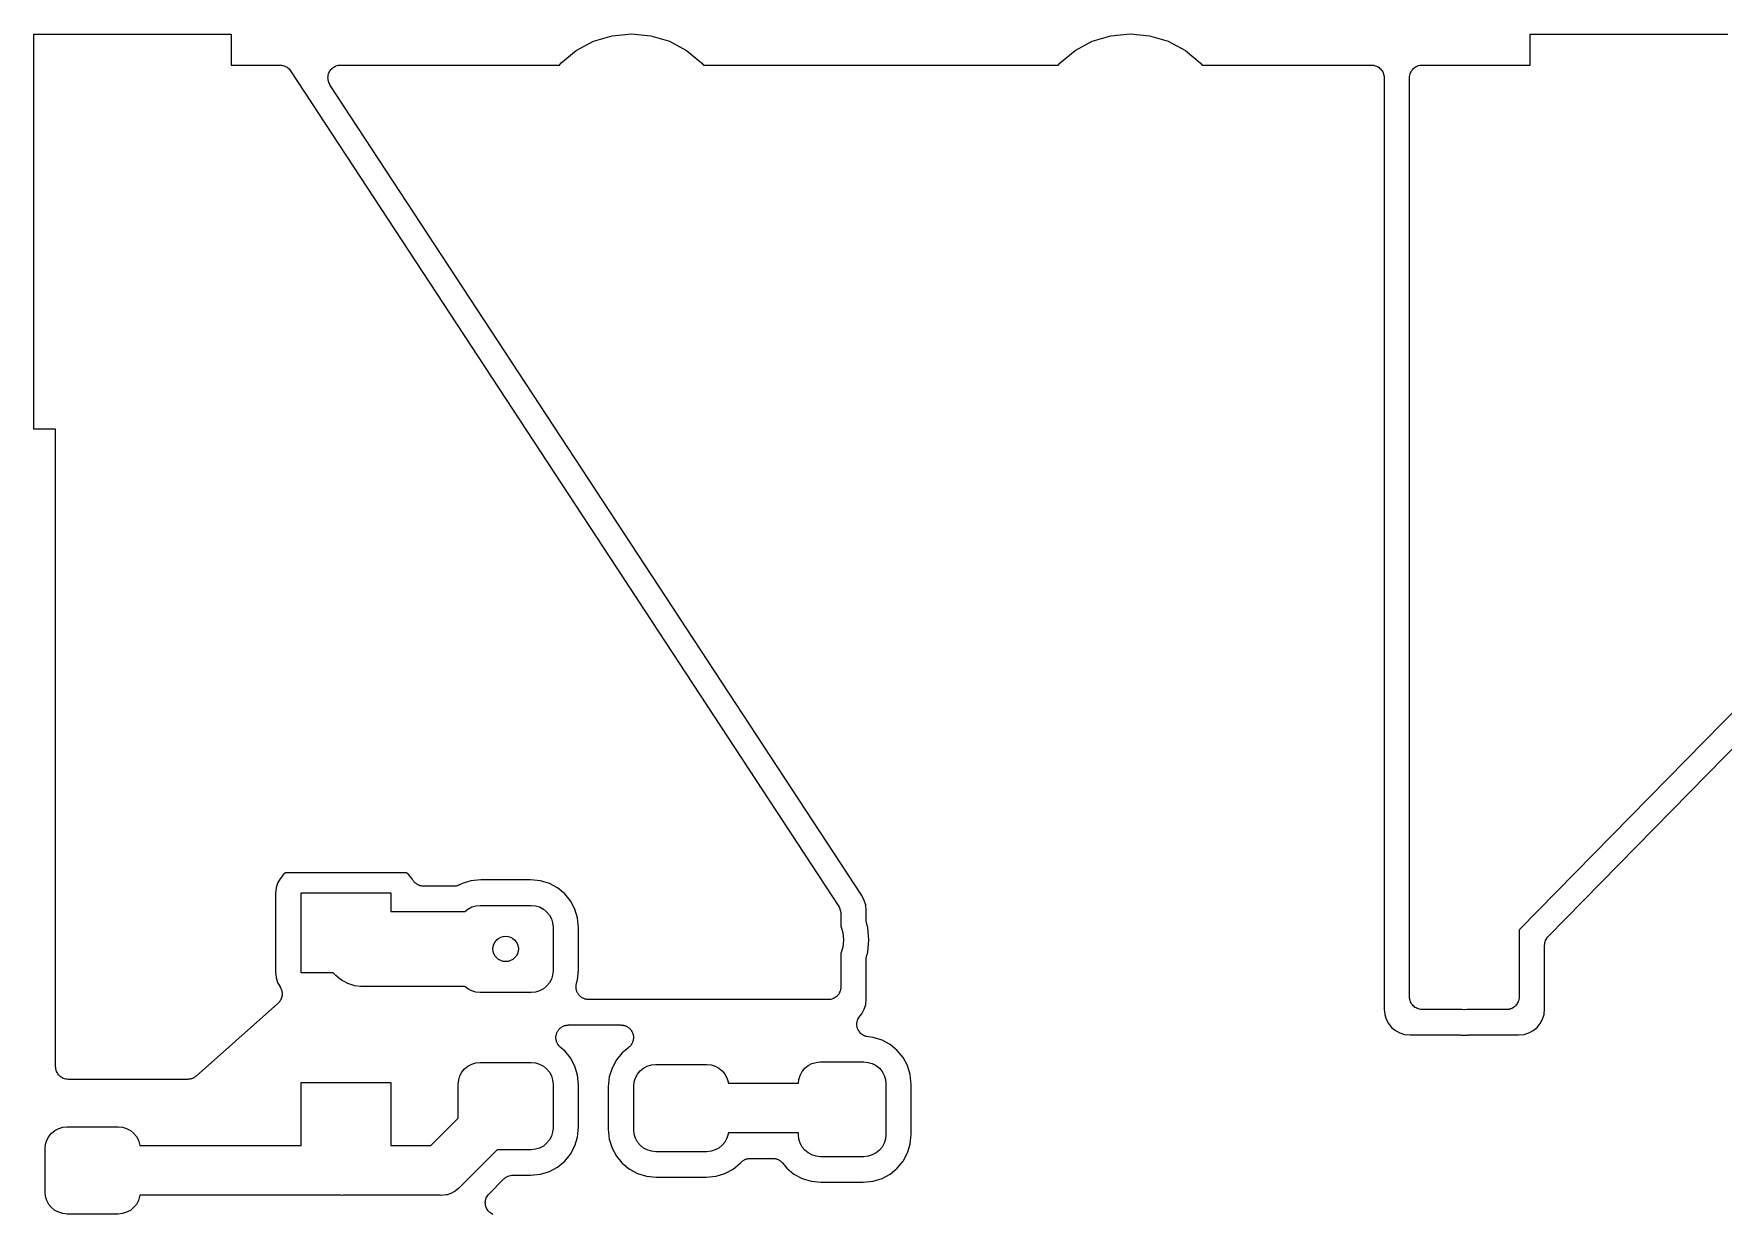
# Model space of a CAD drawing. Extents: x 150.4 to 195, y -135.4 to -96.2.
# Drawn here: x 150.41 to 167.34, y -108.05 to -96.22 of the extents above; entities that cross this region are included whole.
import ezdxf

# ---------------------------------------------------------------- set-up
doc = ezdxf.new("R2010")
doc.units = 0
doc.header["$MEASUREMENT"] = 0
doc.layers.add('BLACK', color=7, linetype='CONTINUOUS')

msp = doc.modelspace()

# ---------------------------------------------------------------- linework, layer by layer
at = {"layer": 'BLACK', "linetype": 'CONTINUOUS'}
for p, q in [((150.41, -100.18), (150.41, -96.22)), ((150.41, -96.22), (152.39, -96.22)), ((152.39, -96.22), (152.39, -96.529)), ((155.847, -96.3829), (156.019, -96.2909)), ((156.019, -96.2909), (156.206, -96.2343)), ((156.206, -96.2343), (156.4, -96.2152)), ((156.4, -96.2152), (156.594, -96.2343)), ((156.594, -96.2343), (156.781, -96.2909)), ((156.781, -96.2909), (156.953, -96.3829)), ((160.847, -96.3829), (161.019, -96.2909)), ((161.019, -96.2909), (161.206, -96.2343)), ((161.206, -96.2343), (161.4, -96.2152)), ((161.4, -96.2152), (161.594, -96.2343)), ((161.594, -96.2343), (161.781, -96.2909)), ((161.781, -96.2909), (161.953, -96.3829)), ((165.41, -96.529), (165.41, -96.22)), ((165.41, -96.22), (167.39, -96.22)), ((155.678, -96.529), (155.697, -96.5066)), ((155.697, -96.5066), (155.847, -96.3829)), ((156.953, -96.3829), (157.103, -96.5066)), ((157.103, -96.5066), (157.122, -96.529)), ((160.678, -96.529), (160.697, -96.5066)), ((160.697, -96.5066), (160.847, -96.3829)), ((161.953, -96.3829), (162.103, -96.5066)), ((162.103, -96.5066), (162.122, -96.529)), ((152.39, -96.529), (152.878, -96.529)), ((152.878, -96.529), (152.88, -96.529)), ((152.88, -96.529), (152.892, -96.5304)), ((152.88, -96.529), (152.88, -96.529)), ((152.88, -96.529), (152.88, -96.529)), ((152.892, -96.5304), (152.904, -96.5318)), ((152.904, -96.5318), (152.905, -96.5318)), ((152.905, -96.5318), (152.905, -96.5318)), ((152.905, -96.5318), (152.916, -96.5355)), ((152.916, -96.5355), (152.928, -96.5392)), ((152.928, -96.5392), (152.928, -96.5393)), ((152.928, -96.5393), (152.928, -96.5393)), ((152.928, -96.5393), (152.939, -96.5453)), ((152.939, -96.5453), (152.95, -96.5512)), ((152.95, -96.5512), (152.95, -96.5512)), ((152.95, -96.5512), (152.95, -96.5512)), ((152.95, -96.5512), (152.959, -96.5592)), ((152.959, -96.5592), (152.969, -96.5671)), ((152.969, -96.5671), (152.969, -96.5671)), ((152.969, -96.5671), (152.969, -96.5671)), ((152.969, -96.5671), (152.977, -96.5766)), ((152.977, -96.5766), (152.984, -96.5864)), ((152.984, -96.5864), (158.479, -104.968)), ((153.359, -96.6534), (153.36, -96.642)), ((153.359, -96.6543), (153.359, -96.6534)), ((153.359, -96.6551), (153.359, -96.6543)), ((153.36, -96.6666), (153.359, -96.6551)), ((153.36, -96.642), (153.361, -96.6305)), ((153.361, -96.6782), (153.36, -96.6666)), ((153.361, -96.6297), (153.362, -96.6288)), ((153.361, -96.6305), (153.361, -96.6297)), ((153.361, -96.679), (153.361, -96.6782)), ((153.361, -96.6798), (153.361, -96.679)), ((153.364, -96.6908), (153.361, -96.6798)), ((153.362, -96.6288), (153.365, -96.6178)), ((153.367, -96.702), (153.364, -96.6908)), ((153.365, -96.6178), (153.369, -96.6068)), ((153.369, -96.6053), (153.375, -96.5952)), ((153.369, -96.606), (153.369, -96.6053)), ((153.369, -96.6068), (153.369, -96.606)), ((153.375, -96.5952), (153.38, -96.585)), ((153.38, -96.585), (153.381, -96.5843)), ((153.381, -96.5836), (153.389, -96.5748)), ((153.381, -96.5843), (153.381, -96.5836)), ((153.389, -96.5748), (153.396, -96.5659)), ((153.396, -96.5659), (153.397, -96.5654)), ((153.397, -96.5647), (153.406, -96.5576)), ((153.397, -96.5654), (153.397, -96.5647)), ((153.406, -96.5576), (153.415, -96.5502)), ((153.415, -96.5502), (153.416, -96.5498)), ((153.416, -96.5498), (153.417, -96.5493)), ((153.417, -96.5493), (153.427, -96.544)), ((153.427, -96.544), (153.437, -96.5386)), ((153.437, -96.5386), (153.438, -96.5383)), ((153.438, -96.5383), (153.439, -96.538)), ((153.439, -96.538), (153.45, -96.5348)), ((153.45, -96.5348), (153.461, -96.5314)), ((153.461, -96.5314), (153.462, -96.5313)), ((153.462, -96.5313), (153.463, -96.5311)), ((153.463, -96.5311), (153.474, -96.5301)), ((153.474, -96.5301), (153.486, -96.529)), ((153.486, -96.529), (155.678, -96.529)), ((157.122, -96.529), (160.678, -96.529)), ((162.122, -96.529), (163.819, -96.529)), ((163.819, -96.529), (163.82, -96.529)), ((163.82, -96.529), (163.82, -96.529)), ((163.82, -96.529), (163.82, -96.529)), ((163.82, -96.529), (163.821, -96.529)), ((163.821, -96.529), (163.833, -96.5303)), ((163.833, -96.5303), (163.845, -96.5316)), ((163.845, -96.5316), (163.845, -96.5317)), ((163.845, -96.5317), (163.845, -96.5318)), ((163.845, -96.5318), (163.857, -96.5354)), ((163.857, -96.5354), (163.868, -96.5389)), ((163.868, -96.5389), (163.869, -96.5391)), ((163.869, -96.5391), (163.869, -96.5393)), ((163.869, -96.5393), (163.879, -96.545)), ((163.879, -96.545), (163.89, -96.5507)), ((163.89, -96.5507), (163.89, -96.551)), ((163.89, -96.551), (163.891, -96.5512)), ((163.891, -96.5512), (163.9, -96.5589)), ((163.9, -96.5589), (163.909, -96.5665)), ((163.909, -96.5665), (163.909, -96.5669)), ((163.909, -96.5669), (163.91, -96.5671)), ((163.91, -96.5671), (163.917, -96.5765)), ((163.917, -96.5765), (163.925, -96.5857)), ((163.925, -96.5857), (163.925, -96.5861)), ((163.925, -96.5861), (163.925, -96.5865)), ((163.925, -96.5865), (163.931, -96.5971)), ((163.931, -96.5971), (163.936, -96.6076)), ((163.936, -96.6076), (163.937, -96.608)), ((163.937, -96.608), (163.937, -96.6084)), ((163.937, -96.6084), (163.94, -96.6199)), ((163.94, -96.6199), (163.944, -96.6313)), ((163.944, -96.6313), (163.944, -96.6318)), ((163.944, -96.6318), (163.944, -96.6322)), ((163.944, -96.6322), (163.945, -96.6441)), ((163.945, -96.6441), (163.946, -96.656)), ((163.946, -96.656), (163.946, -105.994)), ((164.2, -96.6542), (164.201, -96.6423)), ((164.2, -96.6551), (164.2, -96.6542)), ((164.2, -96.656), (164.2, -96.6551)), ((164.2, -96.6551), (164.2, -96.6551)), ((164.2, -96.6551), (164.2, -96.6551)), ((164.2, -105.873), (164.2, -96.656)), ((164.201, -96.6423), (164.203, -96.6305)), ((164.203, -96.6296), (164.206, -96.6182)), ((164.203, -96.63), (164.203, -96.6296)), ((164.203, -96.6305), (164.203, -96.63)), ((164.206, -96.6182), (164.21, -96.6068)), ((164.21, -96.606), (164.216, -96.5955)), ((164.21, -96.6064), (164.21, -96.606)), ((164.21, -96.6068), (164.21, -96.6064)), ((164.216, -96.5955), (164.222, -96.585)), ((164.222, -96.5842), (164.23, -96.5751)), ((164.222, -96.5846), (164.222, -96.5842)), ((164.222, -96.585), (164.222, -96.5846)), ((164.23, -96.5751), (164.238, -96.5659)), ((164.238, -96.5653), (164.247, -96.5578)), ((164.238, -96.5656), (164.238, -96.5653)), ((164.238, -96.5659), (164.238, -96.5656)), ((164.247, -96.5578), (164.257, -96.5502)), ((164.257, -96.5497), (164.268, -96.5442)), ((164.257, -96.55), (164.257, -96.5497)), ((164.257, -96.5502), (164.257, -96.55)), ((164.268, -96.5442), (164.279, -96.5386)), ((164.279, -96.5382), (164.291, -96.5349)), ((164.279, -96.5385), (164.279, -96.5382)), ((164.279, -96.5386), (164.279, -96.5385)), ((164.291, -96.5349), (164.302, -96.5314)), ((164.302, -96.5314), (164.303, -96.5314)), ((164.303, -96.5312), (164.315, -96.5302)), ((164.303, -96.5314), (164.303, -96.5312)), ((164.315, -96.5302), (164.327, -96.529)), ((164.327, -96.529), (165.41, -96.529)), ((153.368, -96.7028), (153.367, -96.702)), ((153.368, -96.7036), (153.368, -96.7028)), ((153.373, -96.7138), (153.368, -96.7036)), ((153.378, -96.7241), (153.373, -96.7138)), ((153.379, -96.7255), (153.378, -96.7241)), ((153.379, -96.7256), (153.379, -96.7255)), ((153.379, -96.7255), (153.379, -96.7255)), ((153.379, -96.7255), (153.379, -96.7255)), ((158.709, -104.856), (153.379, -96.7256)), ((150.629, -100.18), (150.41, -100.18)), ((150.629, -106.573), (150.629, -100.18)), ((169.07, -101.356), (165.304, -105.196)), ((165.59, -105.267), (168.863, -101.93)), ((152.91, -104.649), (152.878, -104.688)), ((152.933, -104.63), (152.91, -104.649)), ((154.147, -104.63), (152.933, -104.63)), ((154.171, -104.649), (154.147, -104.63)), ((154.202, -104.688), (154.171, -104.649)), ((152.84, -104.78), (152.834, -104.836)), ((152.854, -104.732), (152.84, -104.78)), ((152.878, -104.688), (152.854, -104.732)), ((154.207, -104.696), (154.202, -104.688)), ((154.21, -104.701), (154.207, -104.696)), ((154.212, -104.706), (154.21, -104.701)), ((154.217, -104.711), (154.212, -104.706)), ((154.221, -104.717), (154.217, -104.711)), ((154.224, -104.721), (154.221, -104.717)), ((154.228, -104.725), (154.224, -104.721)), ((154.233, -104.729), (154.228, -104.725)), ((154.238, -104.734), (154.233, -104.729)), ((154.243, -104.737), (154.238, -104.734)), ((154.247, -104.741), (154.243, -104.737)), ((154.253, -104.744), (154.247, -104.741)), ((154.259, -104.748), (154.253, -104.744)), ((154.264, -104.75), (154.259, -104.748)), ((154.269, -104.753), (154.264, -104.75)), ((154.275, -104.755), (154.269, -104.753)), ((154.281, -104.758), (154.275, -104.755)), ((154.287, -104.759), (154.281, -104.758)), ((154.292, -104.76), (154.287, -104.759)), ((154.299, -104.761), (154.292, -104.76)), ((154.306, -104.762), (154.299, -104.761)), ((154.311, -104.763), (154.306, -104.762)), ((154.317, -104.763), (154.311, -104.763)), ((154.319, -104.763), (154.317, -104.763)), ((154.619, -104.763), (154.319, -104.763)), ((154.624, -104.763), (154.619, -104.763)), ((154.63, -104.763), (154.624, -104.763)), ((154.637, -104.761), (154.63, -104.763)), ((154.644, -104.761), (154.637, -104.761)), ((154.649, -104.759), (154.644, -104.761)), ((154.654, -104.758), (154.649, -104.759)), ((154.661, -104.756), (154.654, -104.758)), ((154.667, -104.754), (154.661, -104.756)), ((154.672, -104.751), (154.667, -104.754)), ((154.677, -104.749), (154.672, -104.751)), ((154.679, -104.748), (154.677, -104.749)), ((154.703, -104.736), (154.679, -104.748)), ((154.791, -104.709), (154.703, -104.736)), ((154.89, -104.699), (154.791, -104.709)), ((155.39, -104.699), (154.89, -104.699)), ((155.489, -104.709), (155.39, -104.699)), ((155.578, -104.736), (155.489, -104.709)), ((155.66, -104.779), (155.578, -104.736)), ((155.732, -104.838), (155.66, -104.779)), ((152.834, -104.836), (152.834, -105.623)), ((153.09, -105.63), (153.09, -104.83)), ((153.09, -104.83), (153.99, -104.83)), ((153.99, -104.83), (153.99, -105.017)), ((154.731, -105.017), (154.762, -104.992)), ((154.762, -104.992), (154.8, -104.971)), ((154.8, -104.971), (154.841, -104.959)), ((154.841, -104.959), (154.884, -104.955)), ((154.884, -104.955), (155.396, -104.955)), ((155.396, -104.955), (155.439, -104.959)), ((155.439, -104.959), (155.48, -104.971)), ((155.48, -104.971), (155.518, -104.992)), ((155.518, -104.992), (155.551, -105.019)), ((155.791, -104.91), (155.732, -104.838)), ((155.834, -104.992), (155.791, -104.91)), ((155.861, -105.081), (155.834, -104.992)), ((158.479, -104.968), (158.48, -104.97)), ((158.48, -104.97), (158.485, -104.98)), ((158.485, -104.98), (158.49, -104.99)), ((158.49, -104.99), (158.491, -104.991)), ((158.491, -104.991), (158.491, -104.992)), ((158.491, -104.992), (158.494, -105.003)), ((158.735, -104.905), (158.709, -104.856)), ((158.749, -104.953), (158.735, -104.905)), ((158.754, -105.006), (158.749, -104.953)), ((153.99, -105.017), (154.731, -105.017)), ((155.551, -105.019), (155.578, -105.052)), ((155.578, -105.052), (155.599, -105.09)), ((155.599, -105.09), (155.611, -105.131)), ((155.611, -105.131), (155.615, -105.173)), ((155.871, -105.18), (155.861, -105.081)), ((158.494, -105.003), (158.498, -105.013)), ((158.498, -105.013), (158.498, -105.015)), ((158.498, -105.015), (158.498, -105.016)), ((158.498, -105.016), (158.499, -105.027)), ((158.499, -105.027), (158.5, -105.038)), ((158.5, -105.038), (158.5, -105.162)), ((158.5, -105.162), (158.52, -105.226)), ((158.754, -105.105), (158.754, -105.006)), ((158.755, -105.111), (158.754, -105.105)), ((158.754, -105.116), (158.755, -105.111)), ((158.756, -105.123), (158.754, -105.116)), ((158.756, -105.13), (158.756, -105.123)), ((158.758, -105.135), (158.756, -105.13)), ((158.759, -105.141), (158.758, -105.135)), ((158.759, -105.142), (158.759, -105.141)), ((158.77, -105.177), (158.759, -105.142)), ((155.615, -105.173), (155.615, -105.611)), ((155.871, -105.605), (155.871, -105.18)), ((158.52, -105.226), (158.527, -105.3)), ((158.527, -105.3), (158.52, -105.374)), ((158.782, -105.3), (158.77, -105.177)), ((158.77, -105.423), (158.782, -105.3)), ((165.301, -105.2), (165.3, -105.206)), ((165.3, -105.206), (165.3, -105.873)), ((165.304, -105.196), (165.301, -105.2)), ((165.301, -105.2), (165.301, -105.2)), ((165.555, -105.343), (165.556, -105.332)), ((165.556, -105.332), (165.557, -105.331)), ((165.557, -105.329), (165.56, -105.319)), ((165.557, -105.331), (165.557, -105.329)), ((165.56, -105.319), (165.563, -105.308)), ((165.563, -105.308), (165.564, -105.307)), ((165.564, -105.306), (165.57, -105.296)), ((165.564, -105.307), (165.564, -105.306)), ((165.57, -105.296), (165.575, -105.286)), ((165.575, -105.286), (165.576, -105.285)), ((165.576, -105.284), (165.583, -105.275)), ((165.576, -105.285), (165.576, -105.284)), ((165.583, -105.275), (165.59, -105.267)), ((158.52, -105.374), (158.5, -105.438)), ((158.5, -105.438), (158.5, -105.773)), ((158.754, -105.493), (158.755, -105.487)), ((158.754, -105.495), (158.754, -105.493)), ((158.754, -105.894), (158.754, -105.495)), ((158.755, -105.482), (158.756, -105.475)), ((158.755, -105.487), (158.755, -105.482)), ((158.756, -105.475), (158.757, -105.468)), ((158.757, -105.468), (158.758, -105.463)), ((158.758, -105.463), (158.759, -105.458)), ((158.759, -105.458), (158.77, -105.423)), ((165.554, -105.354), (165.555, -105.343)), ((165.554, -105.356), (165.554, -105.354)), ((165.554, -105.994), (165.554, -105.356)), ((152.834, -105.623), (152.84, -105.679)), ((153.41, -105.63), (153.09, -105.63)), ((153.424, -105.644), (153.41, -105.63)), ((153.436, -105.659), (153.424, -105.644)), ((153.48, -105.695), (153.436, -105.659)), ((155.611, -105.654), (155.599, -105.695)), ((155.615, -105.611), (155.611, -105.654)), ((155.861, -105.703), (155.871, -105.605)), ((152.84, -105.679), (152.854, -105.727)), ((152.854, -105.727), (152.882, -105.779)), ((152.882, -105.779), (152.883, -105.78)), ((152.883, -105.78), (152.884, -105.782)), ((152.884, -105.782), (152.884, -105.782)), ((152.884, -105.782), (152.884, -105.783)), ((152.884, -105.783), (152.885, -105.785)), ((152.885, -105.785), (152.889, -105.794)), ((152.889, -105.794), (152.893, -105.802)), ((152.893, -105.802), (152.893, -105.805)), ((152.893, -105.805), (152.895, -105.808)), ((152.895, -105.808), (152.896, -105.817)), ((152.896, -105.817), (152.898, -105.826)), ((152.898, -105.826), (152.899, -105.829)), ((152.899, -105.829), (152.899, -105.832)), ((152.899, -105.832), (152.899, -105.842)), ((153.493, -105.705), (153.48, -105.695)), ((153.521, -105.72), (153.493, -105.705)), ((153.558, -105.74), (153.521, -105.72)), ((153.629, -105.762), (153.558, -105.74)), ((153.684, -105.767), (153.629, -105.762)), ((153.703, -105.769), (153.684, -105.767)), ((153.684, -105.767), (153.684, -105.767)), ((153.721, -105.767), (153.703, -105.769)), ((154.731, -105.767), (153.721, -105.767)), ((154.762, -105.793), (154.731, -105.767)), ((154.8, -105.813), (154.762, -105.793)), ((154.841, -105.825), (154.8, -105.813)), ((154.884, -105.83), (154.841, -105.825)), ((155.396, -105.83), (154.884, -105.83)), ((155.439, -105.825), (155.396, -105.83)), ((155.48, -105.813), (155.439, -105.825)), ((155.518, -105.793), (155.48, -105.813)), ((155.551, -105.766), (155.518, -105.793)), ((155.578, -105.732), (155.551, -105.766)), ((155.599, -105.695), (155.578, -105.732)), ((155.846, -105.76), (155.848, -105.754)), ((155.846, -105.766), (155.846, -105.76)), ((155.846, -105.772), (155.846, -105.766)), ((155.846, -105.779), (155.846, -105.772)), ((155.846, -105.785), (155.846, -105.779)), ((155.848, -105.791), (155.846, -105.785)), ((155.848, -105.747), (155.85, -105.742)), ((155.848, -105.754), (155.848, -105.747)), ((155.848, -105.797), (155.848, -105.791)), ((155.85, -105.803), (155.848, -105.797)), ((155.85, -105.742), (155.851, -105.736)), ((155.851, -105.81), (155.85, -105.803)), ((155.851, -105.736), (155.861, -105.703)), ((155.853, -105.815), (155.851, -105.81)), ((155.855, -105.821), (155.853, -105.815)), ((155.858, -105.826), (155.855, -105.821)), ((155.861, -105.832), (155.858, -105.826)), ((155.864, -105.837), (155.861, -105.832)), ((155.867, -105.843), (155.864, -105.837)), ((158.484, -105.833), (158.478, -105.844)), ((158.49, -105.823), (158.484, -105.833)), ((158.494, -105.811), (158.49, -105.822)), ((158.49, -105.822), (158.49, -105.823)), ((158.49, -105.823), (158.49, -105.823)), ((158.497, -105.799), (158.494, -105.811)), ((158.499, -105.787), (158.497, -105.799)), ((158.497, -105.799), (158.497, -105.799)), ((158.497, -105.799), (158.497, -105.799)), ((158.5, -105.775), (158.499, -105.787)), ((158.5, -105.773), (158.5, -105.774)), ((158.5, -105.774), (158.5, -105.774)), ((158.5, -105.774), (158.5, -105.774)), ((158.5, -105.774), (158.5, -105.775)), ((152.857, -105.938), (152.036, -106.668)), ((152.863, -105.931), (152.857, -105.938)), ((152.87, -105.925), (152.863, -105.931)), ((152.872, -105.922), (152.87, -105.925)), ((152.874, -105.92), (152.872, -105.922)), ((152.879, -105.912), (152.874, -105.92)), ((152.884, -105.904), (152.879, -105.912)), ((152.885, -105.901), (152.884, -105.904)), ((152.887, -105.899), (152.885, -105.901)), ((152.89, -105.89), (152.887, -105.899)), ((152.894, -105.881), (152.89, -105.89)), ((152.895, -105.876), (152.894, -105.878)), ((152.894, -105.878), (152.894, -105.881)), ((152.897, -105.866), (152.895, -105.876)), ((152.899, -105.857), (152.897, -105.866)), ((152.899, -105.842), (152.899, -105.851)), ((152.899, -105.851), (152.899, -105.854)), ((152.899, -105.854), (152.899, -105.857)), ((155.871, -105.848), (155.867, -105.843)), ((155.874, -105.853), (155.871, -105.848)), ((155.878, -105.857), (155.874, -105.853)), ((155.882, -105.862), (155.878, -105.857)), ((155.887, -105.866), (155.882, -105.862)), ((155.892, -105.871), (155.887, -105.866)), ((155.897, -105.874), (155.892, -105.871)), ((155.901, -105.878), (155.897, -105.874)), ((155.907, -105.881), (155.901, -105.878)), ((155.912, -105.885), (155.907, -105.881)), ((155.918, -105.887), (155.912, -105.885)), ((155.923, -105.89), (155.918, -105.887)), ((155.929, -105.892), (155.923, -105.89)), ((155.935, -105.894), (155.929, -105.892)), ((155.941, -105.895), (155.935, -105.894)), ((155.946, -105.897), (155.941, -105.895)), ((155.953, -105.898), (155.946, -105.897)), ((155.959, -105.899), (155.953, -105.898)), ((155.965, -105.899), (155.959, -105.899)), ((155.971, -105.9), (155.965, -105.899)), ((155.973, -105.9), (155.971, -105.9)), ((158.373, -105.9), (155.973, -105.9)), ((158.385, -105.899), (158.373, -105.9)), ((158.397, -105.898), (158.385, -105.899)), ((158.398, -105.898), (158.397, -105.898)), ((158.397, -105.898), (158.397, -105.898)), ((158.409, -105.894), (158.398, -105.898)), ((158.421, -105.891), (158.409, -105.894)), ((158.432, -105.885), (158.421, -105.89)), ((158.421, -105.89), (158.421, -105.891)), ((158.421, -105.891), (158.421, -105.891)), ((158.443, -105.879), (158.432, -105.885)), ((158.453, -105.871), (158.443, -105.879)), ((158.443, -105.879), (158.443, -105.879)), ((158.443, -105.879), (158.443, -105.879)), ((158.462, -105.864), (158.453, -105.871)), ((158.47, -105.854), (158.462, -105.863)), ((158.462, -105.863), (158.462, -105.863)), ((158.462, -105.863), (158.462, -105.864)), ((158.478, -105.845), (158.47, -105.854)), ((158.478, -105.844), (158.478, -105.844)), ((158.478, -105.844), (158.478, -105.845)), ((158.711, -106.041), (158.734, -105.997)), ((158.734, -105.997), (158.749, -105.949)), ((158.749, -105.949), (158.754, -105.894)), ((163.946, -105.994), (163.951, -106.049)), ((164.201, -105.885), (164.2, -105.873)), ((164.202, -105.897), (164.201, -105.885)), ((164.202, -105.898), (164.202, -105.897)), ((164.202, -105.897), (164.202, -105.897)), ((164.206, -105.909), (164.202, -105.898)), ((164.209, -105.921), (164.206, -105.909)), ((164.21, -105.921), (164.209, -105.921)), ((164.209, -105.921), (164.209, -105.921)), ((164.215, -105.932), (164.21, -105.921)), ((164.221, -105.943), (164.215, -105.932)), ((164.229, -105.953), (164.221, -105.943)), ((164.221, -105.943), (164.221, -105.943)), ((164.221, -105.943), (164.221, -105.943)), ((164.236, -105.962), (164.229, -105.953)), ((164.237, -105.962), (164.236, -105.962)), ((164.246, -105.97), (164.237, -105.962)), ((164.237, -105.962), (164.237, -105.962)), ((164.255, -105.978), (164.246, -105.97)), ((164.256, -105.978), (164.255, -105.978)), ((164.267, -105.984), (164.256, -105.978)), ((164.256, -105.978), (164.256, -105.978)), ((164.277, -105.99), (164.267, -105.984)), ((164.278, -105.99), (164.277, -105.99)), ((164.277, -105.99), (164.277, -105.99)), ((164.289, -105.994), (164.278, -105.99)), ((164.301, -105.997), (164.289, -105.994)), ((164.313, -105.999), (164.301, -105.997)), ((164.301, -105.997), (164.301, -105.997)), ((164.301, -105.997), (164.301, -105.997)), ((164.325, -106), (164.313, -105.999)), ((164.326, -106), (164.325, -106)), ((164.327, -106), (164.326, -106)), ((164.326, -106), (164.326, -106)), ((164.326, -106), (164.326, -106)), ((164.725, -106), (164.327, -106)), ((164.75, -106.002), (164.725, -106)), ((164.775, -106), (164.75, -106.002)), ((165.173, -106), (164.775, -106)), ((165.185, -105.999), (165.173, -106)), ((165.197, -105.998), (165.185, -105.999)), ((165.198, -105.998), (165.197, -105.998)), ((165.197, -105.998), (165.197, -105.998)), ((165.209, -105.994), (165.198, -105.998)), ((165.221, -105.991), (165.209, -105.994)), ((165.232, -105.985), (165.221, -105.99)), ((165.221, -105.99), (165.221, -105.991)), ((165.221, -105.991), (165.221, -105.991)), ((165.243, -105.979), (165.232, -105.985)), ((165.253, -105.971), (165.243, -105.979)), ((165.243, -105.979), (165.243, -105.979)), ((165.243, -105.979), (165.243, -105.979)), ((165.262, -105.964), (165.253, -105.971)), ((165.27, -105.954), (165.262, -105.963)), ((165.262, -105.963), (165.262, -105.963)), ((165.262, -105.963), (165.262, -105.964)), ((165.278, -105.945), (165.27, -105.954)), ((165.284, -105.933), (165.278, -105.944)), ((165.278, -105.944), (165.278, -105.944)), ((165.278, -105.944), (165.278, -105.945)), ((165.29, -105.923), (165.284, -105.933)), ((165.294, -105.911), (165.29, -105.922)), ((165.29, -105.922), (165.29, -105.923)), ((165.29, -105.923), (165.29, -105.923)), ((165.297, -105.899), (165.294, -105.911)), ((165.299, -105.887), (165.297, -105.899)), ((165.297, -105.899), (165.297, -105.899)), ((165.297, -105.899), (165.297, -105.899)), ((165.3, -105.875), (165.299, -105.887)), ((165.3, -105.873), (165.3, -105.874)), ((165.3, -105.874), (165.3, -105.874)), ((165.3, -105.874), (165.3, -105.874)), ((165.3, -105.874), (165.3, -105.875)), ((165.549, -106.049), (165.554, -105.994)), ((155.691, -106.182), (155.696, -106.179)), ((155.696, -106.179), (155.7, -106.175)), ((155.7, -106.175), (155.706, -106.172)), ((155.706, -106.172), (155.711, -106.169)), ((155.711, -106.169), (155.717, -106.166)), ((155.717, -106.166), (155.722, -106.164)), ((155.722, -106.164), (155.728, -106.162)), ((155.728, -106.162), (155.734, -106.159)), ((155.734, -106.159), (155.74, -106.158)), ((155.74, -106.158), (155.746, -106.156)), ((155.746, -106.156), (155.752, -106.156)), ((155.752, -106.156), (155.759, -106.155)), ((155.759, -106.155), (155.765, -106.155)), ((155.765, -106.155), (155.771, -106.154)), ((155.771, -106.154), (156.294, -106.154)), ((156.294, -106.154), (156.296, -106.154)), ((156.296, -106.154), (156.302, -106.155)), ((156.302, -106.155), (156.308, -106.155)), ((156.308, -106.155), (156.314, -106.156)), ((156.314, -106.156), (156.321, -106.157)), ((156.321, -106.157), (156.326, -106.159)), ((156.326, -106.159), (156.332, -106.16)), ((156.332, -106.16), (156.338, -106.162)), ((156.338, -106.162), (156.344, -106.164)), ((156.344, -106.164), (156.35, -106.167)), ((156.35, -106.167), (156.355, -106.17)), ((156.355, -106.17), (156.36, -106.173)), ((156.36, -106.173), (156.366, -106.176)), ((156.366, -106.176), (156.371, -106.18)), ((158.661, -106.134), (158.663, -106.122)), ((158.661, -106.135), (158.661, -106.134)), ((158.661, -106.147), (158.661, -106.135)), ((158.661, -106.135), (158.661, -106.135)), ((158.661, -106.159), (158.661, -106.147)), ((158.661, -106.16), (158.661, -106.159)), ((158.661, -106.159), (158.661, -106.159)), ((158.663, -106.172), (158.661, -106.16)), ((158.663, -106.122), (158.666, -106.111)), ((158.665, -106.183), (158.663, -106.172)), ((158.666, -106.11), (158.671, -106.099)), ((158.666, -106.111), (158.666, -106.11)), ((158.666, -106.11), (158.666, -106.11)), ((158.671, -106.099), (158.675, -106.088)), ((158.675, -106.088), (158.675, -106.087)), ((158.675, -106.087), (158.676, -106.087)), ((158.676, -106.087), (158.682, -106.077)), ((158.682, -106.077), (158.689, -106.067)), ((158.689, -106.067), (158.711, -106.041)), ((163.951, -106.049), (163.966, -106.097)), ((163.966, -106.097), (163.989, -106.141)), ((163.989, -106.141), (164.021, -106.179)), ((164.021, -106.179), (164.059, -106.211)), ((165.441, -106.211), (165.479, -106.179)), ((165.479, -106.179), (165.511, -106.141)), ((165.511, -106.141), (165.534, -106.097)), ((165.534, -106.097), (165.549, -106.049)), ((155.644, -106.267), (155.646, -106.261)), ((155.644, -106.274), (155.644, -106.267)), ((155.644, -106.28), (155.644, -106.274)), ((155.644, -106.286), (155.644, -106.28)), ((155.644, -106.292), (155.644, -106.286)), ((155.645, -106.298), (155.644, -106.292)), ((155.646, -106.305), (155.645, -106.298)), ((155.646, -106.255), (155.648, -106.249)), ((155.646, -106.261), (155.646, -106.255)), ((155.648, -106.311), (155.646, -106.305)), ((155.648, -106.249), (155.649, -106.243)), ((155.649, -106.316), (155.648, -106.311)), ((155.649, -106.243), (155.652, -106.238)), ((155.651, -106.322), (155.649, -106.316)), ((155.653, -106.329), (155.651, -106.322)), ((155.652, -106.238), (155.654, -106.232)), ((155.656, -106.334), (155.653, -106.329)), ((155.654, -106.232), (155.657, -106.226)), ((155.658, -106.339), (155.656, -106.334)), ((155.657, -106.226), (155.659, -106.22)), ((155.661, -106.345), (155.658, -106.339)), ((155.659, -106.22), (155.662, -106.215)), ((155.664, -106.351), (155.661, -106.345)), ((155.662, -106.215), (155.665, -106.21)), ((155.665, -106.21), (155.669, -106.205)), ((155.669, -106.205), (155.673, -106.2)), ((155.673, -106.2), (155.677, -106.196)), ((155.677, -106.196), (155.681, -106.191)), ((155.681, -106.191), (155.686, -106.187)), ((155.686, -106.187), (155.691, -106.182)), ((156.371, -106.18), (156.376, -106.183)), ((156.376, -106.183), (156.38, -106.188)), ((156.38, -106.188), (156.385, -106.192)), ((156.385, -106.192), (156.389, -106.197)), ((156.389, -106.197), (156.393, -106.201)), ((156.393, -106.201), (156.397, -106.206)), ((156.397, -106.206), (156.401, -106.211)), ((156.403, -106.346), (156.4, -106.352)), ((156.401, -106.211), (156.403, -106.217)), ((156.403, -106.217), (156.407, -106.222)), ((156.406, -106.341), (156.403, -106.346)), ((156.409, -106.336), (156.406, -106.341)), ((156.407, -106.222), (156.409, -106.228)), ((156.409, -106.228), (156.412, -106.233)), ((156.411, -106.33), (156.409, -106.336)), ((156.413, -106.324), (156.411, -106.33)), ((156.412, -106.233), (156.414, -106.239)), ((156.416, -106.318), (156.413, -106.324)), ((156.414, -106.239), (156.416, -106.245)), ((156.416, -106.245), (156.417, -106.251)), ((156.417, -106.312), (156.416, -106.318)), ((156.417, -106.251), (156.419, -106.257)), ((156.419, -106.307), (156.417, -106.312)), ((156.419, -106.257), (156.42, -106.263)), ((156.421, -106.294), (156.419, -106.3)), ((156.419, -106.3), (156.419, -106.307)), ((156.42, -106.263), (156.421, -106.269)), ((156.421, -106.269), (156.421, -106.276)), ((156.421, -106.276), (156.421, -106.282)), ((156.421, -106.282), (156.421, -106.288)), ((156.421, -106.288), (156.421, -106.294)), ((158.666, -106.184), (158.665, -106.183)), ((158.67, -106.195), (158.666, -106.184)), ((158.666, -106.184), (158.666, -106.184)), ((158.675, -106.206), (158.67, -106.195)), ((158.675, -106.207), (158.675, -106.206)), ((158.682, -106.217), (158.675, -106.207)), ((158.675, -106.207), (158.675, -106.207)), ((158.688, -106.227), (158.682, -106.217)), ((158.689, -106.228), (158.688, -106.227)), ((158.688, -106.227), (158.688, -106.227)), ((158.697, -106.236), (158.689, -106.228)), ((158.706, -106.245), (158.697, -106.236)), ((158.716, -106.252), (158.706, -106.245)), ((158.706, -106.245), (158.706, -106.245)), ((158.706, -106.245), (158.706, -106.245)), ((158.726, -106.259), (158.716, -106.252)), ((158.727, -106.259), (158.726, -106.259)), ((158.726, -106.259), (158.726, -106.259)), ((158.738, -106.264), (158.727, -106.259)), ((158.749, -106.269), (158.738, -106.264)), ((158.761, -106.271), (158.749, -106.269)), ((158.749, -106.269), (158.749, -106.269)), ((158.749, -106.269), (158.749, -106.269)), ((158.773, -106.274), (158.761, -106.271)), ((158.774, -106.274), (158.773, -106.274)), ((158.775, -106.274), (158.774, -106.274)), ((158.774, -106.274), (158.774, -106.274)), ((158.774, -106.274), (158.774, -106.274)), ((158.824, -106.279), (158.775, -106.274)), ((158.913, -106.306), (158.824, -106.279)), ((158.995, -106.35), (158.913, -106.306)), ((164.059, -106.211), (164.103, -106.234)), ((164.103, -106.234), (164.151, -106.249)), ((164.151, -106.249), (164.206, -106.254)), ((164.206, -106.254), (164.707, -106.254)), ((164.707, -106.254), (164.708, -106.254)), ((164.708, -106.254), (164.714, -106.255)), ((164.714, -106.255), (164.719, -106.255)), ((164.719, -106.255), (164.75, -106.258)), ((164.75, -106.258), (164.781, -106.255)), ((164.781, -106.255), (164.783, -106.254)), ((164.783, -106.254), (164.788, -106.255)), ((164.788, -106.255), (164.793, -106.254)), ((164.793, -106.254), (165.294, -106.254)), ((165.294, -106.254), (165.349, -106.249)), ((165.349, -106.249), (165.397, -106.234)), ((165.397, -106.234), (165.441, -106.211)), ((155.668, -106.355), (155.664, -106.351)), ((155.671, -106.36), (155.668, -106.355)), ((155.676, -106.365), (155.671, -106.36)), ((155.68, -106.37), (155.676, -106.365)), ((155.684, -106.374), (155.68, -106.37)), ((155.689, -106.378), (155.684, -106.374)), ((155.69, -106.379), (155.689, -106.378)), ((155.732, -106.413), (155.69, -106.379)), ((155.791, -106.485), (155.732, -106.413)), ((155.834, -106.567), (155.791, -106.485)), ((156.25, -106.505), (156.206, -106.587)), ((156.309, -106.434), (156.25, -106.505)), ((156.375, -106.379), (156.309, -106.434)), ((156.379, -106.375), (156.375, -106.379)), ((156.384, -106.371), (156.379, -106.375)), ((156.388, -106.366), (156.384, -106.371)), ((156.392, -106.362), (156.388, -106.366)), ((156.396, -106.357), (156.392, -106.362)), ((156.4, -106.352), (156.396, -106.357)), ((159.066, -106.409), (158.995, -106.35)), ((159.125, -106.48), (159.066, -106.409)), ((159.169, -106.562), (159.125, -106.48)), ((150.63, -106.585), (150.629, -106.573)), ((150.631, -106.597), (150.63, -106.585)), ((150.631, -106.598), (150.631, -106.597)), ((150.631, -106.597), (150.631, -106.597)), ((150.635, -106.609), (150.631, -106.598)), ((150.638, -106.621), (150.635, -106.609)), ((150.639, -106.621), (150.638, -106.621)), ((150.638, -106.621), (150.638, -106.621)), ((150.644, -106.632), (150.639, -106.621)), ((150.65, -106.643), (150.644, -106.632)), ((150.658, -106.653), (150.65, -106.643)), ((150.65, -106.643), (150.65, -106.643)), ((150.65, -106.643), (150.65, -106.643)), ((150.665, -106.662), (150.658, -106.653)), ((150.666, -106.662), (150.665, -106.662)), ((150.675, -106.67), (150.666, -106.662)), ((150.666, -106.662), (150.666, -106.662)), ((150.684, -106.678), (150.675, -106.67)), ((150.685, -106.678), (150.684, -106.678)), ((150.696, -106.684), (150.685, -106.678)), ((150.685, -106.678), (150.685, -106.678)), ((150.706, -106.69), (150.696, -106.684)), ((152.007, -106.687), (152, -106.69)), ((152.015, -106.683), (152.007, -106.687)), ((152.018, -106.681), (152.015, -106.683)), ((152.022, -106.679), (152.018, -106.681)), ((152.028, -106.674), (152.022, -106.679)), ((152.035, -106.669), (152.028, -106.674)), ((152.036, -106.668), (152.035, -106.669)), ((154.669, -106.706), (154.682, -106.665)), ((154.682, -106.665), (154.702, -106.627)), ((154.702, -106.627), (154.729, -106.594)), ((154.729, -106.594), (154.762, -106.567)), ((154.762, -106.567), (154.8, -106.546)), ((154.8, -106.546), (154.841, -106.534)), ((154.841, -106.534), (154.884, -106.53)), ((154.884, -106.53), (155.396, -106.53)), ((155.396, -106.53), (155.439, -106.534)), ((155.439, -106.534), (155.48, -106.546)), ((155.48, -106.546), (155.518, -106.567)), ((155.518, -106.567), (155.551, -106.594)), ((155.551, -106.594), (155.578, -106.627)), ((155.578, -106.627), (155.599, -106.665)), ((155.599, -106.665), (155.611, -106.706)), ((155.861, -106.656), (155.834, -106.567)), ((155.871, -106.755), (155.861, -106.656)), ((156.179, -106.676), (156.169, -106.775)), ((156.206, -106.587), (156.179, -106.676)), ((156.429, -106.726), (156.442, -106.685)), ((156.442, -106.685), (156.462, -106.647)), ((156.462, -106.647), (156.489, -106.614)), ((156.489, -106.614), (156.522, -106.587)), ((156.522, -106.587), (156.56, -106.567)), ((156.56, -106.567), (156.601, -106.554)), ((156.601, -106.554), (156.644, -106.55)), ((156.644, -106.55), (157.156, -106.55)), ((157.156, -106.55), (157.199, -106.554)), ((157.199, -106.554), (157.24, -106.567)), ((157.24, -106.567), (157.278, -106.587)), ((157.278, -106.587), (157.311, -106.614)), ((157.311, -106.614), (157.338, -106.647)), ((157.338, -106.647), (157.358, -106.685)), ((157.358, -106.685), (157.371, -106.726)), ((158.079, -106.701), (158.092, -106.66)), ((158.092, -106.66), (158.112, -106.622)), ((158.112, -106.622), (158.139, -106.589)), ((158.139, -106.589), (158.172, -106.562)), ((158.172, -106.562), (158.21, -106.542)), ((158.21, -106.542), (158.251, -106.529)), ((158.251, -106.529), (158.294, -106.525)), ((158.294, -106.525), (158.731, -106.525)), ((158.731, -106.525), (158.774, -106.529)), ((158.774, -106.529), (158.815, -106.542)), ((158.815, -106.542), (158.853, -106.562)), ((158.853, -106.562), (158.886, -106.589)), ((158.886, -106.589), (158.913, -106.622)), ((158.913, -106.622), (158.933, -106.66)), ((158.933, -106.66), (158.946, -106.701)), ((159.196, -106.651), (159.169, -106.562)), ((159.206, -106.75), (159.196, -106.651)), ((150.707, -106.69), (150.706, -106.69)), ((150.706, -106.69), (150.706, -106.69)), ((150.718, -106.694), (150.707, -106.69)), ((150.73, -106.697), (150.718, -106.694)), ((150.742, -106.699), (150.73, -106.697)), ((150.73, -106.697), (150.73, -106.697)), ((150.73, -106.697), (150.73, -106.697)), ((150.754, -106.7), (150.742, -106.699)), ((150.755, -106.7), (150.754, -106.7)), ((150.756, -106.7), (150.755, -106.7)), ((150.755, -106.7), (150.755, -106.7)), ((150.755, -106.7), (150.755, -106.7)), ((151.952, -106.7), (150.756, -106.7)), ((151.96, -106.699), (151.952, -106.7)), ((151.968, -106.699), (151.96, -106.699)), ((151.972, -106.698), (151.968, -106.699)), ((151.976, -106.698), (151.972, -106.698)), ((151.984, -106.695), (151.976, -106.698)), ((151.992, -106.693), (151.984, -106.695)), ((151.996, -106.692), (151.992, -106.693)), ((152, -106.69), (151.996, -106.692)), ((153.09, -107.362), (153.09, -106.73)), ((153.09, -106.73), (153.99, -106.73)), ((153.99, -106.73), (153.99, -107.362)), ((154.665, -106.748), (154.669, -106.706)), ((154.665, -107.089), (154.665, -106.748)), ((155.611, -106.706), (155.615, -106.748)), ((155.615, -106.748), (155.615, -107.186)), ((155.871, -107.18), (155.871, -106.755)), ((156.169, -106.775), (156.169, -107.2)), ((156.425, -106.769), (156.429, -106.726)), ((156.425, -107.206), (156.425, -106.769)), ((157.371, -106.726), (157.372, -106.737)), ((157.372, -106.737), (158.076, -106.737)), ((158.076, -106.737), (158.079, -106.701)), ((158.946, -106.701), (158.95, -106.744)), ((158.95, -106.744), (158.95, -107.256)), ((159.206, -107.25), (159.206, -106.75)), ((150.622, -107.212), (150.66, -107.192)), ((150.66, -107.192), (150.701, -107.179)), ((150.701, -107.179), (150.744, -107.175)), ((150.744, -107.175), (151.256, -107.175)), ((151.256, -107.175), (151.299, -107.179)), ((151.299, -107.179), (151.34, -107.192)), ((151.34, -107.192), (151.378, -107.212)), ((154.391, -107.362), (154.665, -107.089)), ((155.615, -107.186), (155.611, -107.229)), ((155.861, -107.278), (155.871, -107.18)), ((150.525, -107.394), (150.529, -107.351)), ((150.529, -107.351), (150.542, -107.31)), ((150.542, -107.31), (150.562, -107.272)), ((150.562, -107.272), (150.589, -107.239)), ((150.589, -107.239), (150.622, -107.212)), ((151.378, -107.212), (151.411, -107.239)), ((151.411, -107.239), (151.438, -107.272)), ((151.438, -107.272), (151.458, -107.31)), ((151.458, -107.31), (151.471, -107.351)), ((151.471, -107.351), (151.472, -107.362)), ((151.472, -107.362), (153.09, -107.362)), ((153.99, -107.362), (154.391, -107.362)), ((155.551, -107.341), (155.518, -107.368)), ((155.578, -107.307), (155.551, -107.341)), ((155.599, -107.27), (155.578, -107.307)), ((155.611, -107.229), (155.599, -107.27)), ((155.834, -107.367), (155.861, -107.278)), ((156.169, -107.2), (156.179, -107.299)), ((156.179, -107.299), (156.206, -107.388)), ((156.429, -107.249), (156.425, -107.206)), ((156.442, -107.29), (156.429, -107.249)), ((156.462, -107.328), (156.442, -107.29)), ((156.489, -107.361), (156.462, -107.328)), ((156.522, -107.388), (156.489, -107.361)), ((157.311, -107.361), (157.278, -107.388)), ((157.338, -107.328), (157.311, -107.361)), ((157.358, -107.29), (157.338, -107.328)), ((157.371, -107.249), (157.358, -107.29)), ((157.372, -107.237), (157.371, -107.249)), ((158.075, -107.237), (157.372, -107.237)), ((158.075, -107.256), (158.075, -107.237)), ((158.079, -107.299), (158.075, -107.256)), ((158.092, -107.34), (158.079, -107.299)), ((158.112, -107.378), (158.092, -107.34)), ((158.933, -107.34), (158.913, -107.378)), ((158.946, -107.299), (158.933, -107.34)), ((158.95, -107.256), (158.946, -107.299)), ((159.169, -107.438), (159.196, -107.349)), ((159.196, -107.349), (159.206, -107.25)), ((150.525, -107.831), (150.525, -107.394)), ((155.056, -107.405), (154.68, -107.781)), ((155.396, -107.405), (155.056, -107.405)), ((155.439, -107.4), (155.396, -107.405)), ((155.48, -107.388), (155.439, -107.4)), ((155.518, -107.368), (155.48, -107.388)), ((155.66, -107.58), (155.732, -107.521)), ((155.732, -107.521), (155.791, -107.449)), ((155.791, -107.449), (155.834, -107.367)), ((156.206, -107.388), (156.25, -107.47)), ((156.25, -107.47), (156.309, -107.541)), ((156.56, -107.408), (156.522, -107.388)), ((156.601, -107.421), (156.56, -107.408)), ((156.644, -107.425), (156.601, -107.421)), ((157.156, -107.425), (156.644, -107.425)), ((157.199, -107.421), (157.156, -107.425)), ((157.24, -107.408), (157.199, -107.421)), ((157.278, -107.388), (157.24, -107.408)), ((157.495, -107.537), (157.499, -107.533)), ((157.499, -107.533), (157.503, -107.528)), ((157.503, -107.528), (157.508, -107.524)), ((157.508, -107.524), (157.513, -107.519)), ((157.513, -107.519), (157.518, -107.516)), ((157.518, -107.516), (157.522, -107.513)), ((157.522, -107.513), (157.528, -107.51)), ((157.528, -107.51), (157.534, -107.506)), ((157.534, -107.506), (157.539, -107.504)), ((157.539, -107.504), (157.544, -107.501)), ((157.544, -107.501), (157.551, -107.499)), ((157.551, -107.499), (157.557, -107.497)), ((157.557, -107.497), (157.562, -107.496)), ((157.562, -107.496), (157.568, -107.494)), ((157.568, -107.494), (157.575, -107.493)), ((157.575, -107.493), (157.581, -107.492)), ((157.581, -107.492), (157.587, -107.492)), ((157.587, -107.492), (157.592, -107.492)), ((157.592, -107.492), (157.817, -107.492)), ((157.817, -107.492), (157.818, -107.492)), ((157.818, -107.492), (157.824, -107.492)), ((157.824, -107.492), (157.829, -107.492)), ((157.829, -107.492), (157.836, -107.494)), ((157.836, -107.494), (157.843, -107.494)), ((157.843, -107.494), (157.848, -107.496)), ((157.848, -107.496), (157.854, -107.497)), ((157.854, -107.497), (157.86, -107.5)), ((157.86, -107.5), (157.867, -107.502)), ((157.867, -107.502), (157.871, -107.504)), ((157.871, -107.504), (157.877, -107.507)), ((157.877, -107.507), (157.882, -107.51)), ((157.882, -107.51), (157.888, -107.514)), ((157.888, -107.514), (157.893, -107.517)), ((157.893, -107.517), (157.897, -107.52)), ((157.897, -107.52), (157.902, -107.525)), ((157.902, -107.525), (157.907, -107.53)), ((157.907, -107.53), (157.911, -107.534)), ((157.911, -107.534), (157.915, -107.538)), ((158.139, -107.411), (158.112, -107.378)), ((158.172, -107.438), (158.139, -107.411)), ((158.21, -107.458), (158.172, -107.438)), ((158.251, -107.471), (158.21, -107.458)), ((158.294, -107.475), (158.251, -107.471)), ((158.731, -107.475), (158.294, -107.475)), ((158.774, -107.471), (158.731, -107.475)), ((158.815, -107.458), (158.774, -107.471)), ((158.853, -107.438), (158.815, -107.458)), ((158.886, -107.411), (158.853, -107.438)), ((158.913, -107.378), (158.886, -107.411)), ((159.066, -107.591), (159.125, -107.52)), ((159.125, -107.52), (159.169, -107.438)), ((154.973, -107.847), (155.122, -107.698)), ((155.122, -107.698), (155.123, -107.697)), ((155.123, -107.697), (155.124, -107.696)), ((155.123, -107.697), (155.123, -107.697)), ((155.123, -107.697), (155.123, -107.697)), ((155.124, -107.696), (155.133, -107.689)), ((155.133, -107.689), (155.142, -107.682)), ((155.142, -107.682), (155.142, -107.681)), ((155.142, -107.681), (155.143, -107.681)), ((155.143, -107.681), (155.153, -107.676)), ((155.153, -107.676), (155.164, -107.67)), ((155.164, -107.67), (155.164, -107.67)), ((155.164, -107.67), (155.165, -107.67)), ((155.165, -107.67), (155.176, -107.666)), ((155.176, -107.666), (155.188, -107.663)), ((155.188, -107.663), (155.188, -107.663)), ((155.188, -107.663), (155.189, -107.663)), ((155.189, -107.663), (155.201, -107.662)), ((155.201, -107.662), (155.212, -107.661)), ((155.212, -107.661), (155.39, -107.661)), ((155.39, -107.661), (155.489, -107.651)), ((155.489, -107.651), (155.578, -107.624)), ((155.578, -107.624), (155.66, -107.58)), ((156.309, -107.541), (156.38, -107.6)), ((156.38, -107.6), (156.462, -107.644)), ((156.462, -107.644), (156.551, -107.671)), ((156.551, -107.671), (156.65, -107.681)), ((156.65, -107.681), (157.15, -107.681)), ((157.15, -107.681), (157.249, -107.671)), ((157.249, -107.671), (157.338, -107.644)), ((157.338, -107.644), (157.42, -107.6)), ((157.42, -107.6), (157.491, -107.541)), ((157.491, -107.541), (157.494, -107.538)), ((157.494, -107.538), (157.495, -107.537)), ((157.915, -107.538), (157.959, -107.591)), ((157.959, -107.591), (158.03, -107.65)), ((158.03, -107.65), (158.112, -107.694)), ((158.112, -107.694), (158.201, -107.721)), ((158.824, -107.721), (158.913, -107.694)), ((158.913, -107.694), (158.995, -107.65)), ((158.995, -107.65), (159.066, -107.591)), ((150.529, -107.874), (150.525, -107.831)), ((151.472, -107.862), (151.471, -107.874)), ((153.488, -107.862), (151.472, -107.862)), ((153.5, -107.864), (153.488, -107.862)), ((153.512, -107.862), (153.5, -107.864)), ((154.483, -107.862), (153.512, -107.862)), ((154.495, -107.864), (154.483, -107.862)), ((154.544, -107.859), (154.495, -107.864)), ((154.554, -107.856), (154.544, -107.859)), ((154.591, -107.845), (154.554, -107.856)), ((154.634, -107.821), (154.591, -107.845)), ((154.672, -107.79), (154.634, -107.821)), ((154.68, -107.781), (154.672, -107.79)), ((154.951, -107.877), (154.957, -107.867)), ((154.957, -107.866), (154.965, -107.857)), ((154.957, -107.867), (154.957, -107.866)), ((154.957, -107.866), (154.957, -107.866)), ((154.965, -107.857), (154.973, -107.847)), ((158.201, -107.721), (158.3, -107.731)), ((158.3, -107.731), (158.725, -107.731)), ((158.725, -107.731), (158.824, -107.721)), ((150.542, -107.915), (150.529, -107.874)), ((150.562, -107.953), (150.542, -107.915)), ((150.589, -107.986), (150.562, -107.953)), ((150.622, -108.013), (150.589, -107.986)), ((150.66, -108.033), (150.622, -108.013)), ((150.701, -108.046), (150.66, -108.033)), ((151.34, -108.033), (151.299, -108.046)), ((151.378, -108.013), (151.34, -108.033)), ((151.411, -107.986), (151.378, -108.013)), ((151.438, -107.953), (151.411, -107.986)), ((151.458, -107.915), (151.438, -107.953)), ((151.471, -107.874), (151.458, -107.915)), ((154.936, -107.936), (154.937, -107.924)), ((154.936, -107.937), (154.936, -107.936)), ((154.936, -107.936), (154.936, -107.936)), ((154.937, -107.949), (154.936, -107.937)), ((154.937, -107.924), (154.938, -107.912)), ((154.938, -107.961), (154.937, -107.949)), ((154.938, -107.912), (154.942, -107.9)), ((154.938, -107.912), (154.938, -107.912)), ((154.938, -107.912), (154.938, -107.912)), ((154.941, -107.973), (154.938, -107.961)), ((154.938, -107.961), (154.938, -107.961)), ((154.938, -107.961), (154.938, -107.961)), ((154.945, -107.985), (154.941, -107.973)), ((154.942, -107.9), (154.945, -107.888)), ((154.945, -107.888), (154.951, -107.877)), ((154.945, -107.888), (154.945, -107.888)), ((154.945, -107.888), (154.945, -107.888)), ((154.951, -107.996), (154.945, -107.985)), ((154.945, -107.985), (154.945, -107.985)), ((154.945, -107.985), (154.945, -107.985)), ((154.956, -108.007), (154.951, -107.996)), ((154.957, -108.007), (154.956, -108.007)), ((154.956, -108.007), (154.956, -108.007)), ((154.964, -108.017), (154.957, -108.007)), ((154.972, -108.026), (154.964, -108.017)), ((154.982, -108.034), (154.972, -108.026)), ((154.972, -108.026), (154.972, -108.026)), ((154.972, -108.026), (154.972, -108.026)), ((154.991, -108.042), (154.982, -108.034)), ((155.002, -108.048), (154.991, -108.042)), ((154.991, -108.042), (154.991, -108.042)), ((154.991, -108.042), (154.991, -108.042)), ((150.744, -108.05), (150.701, -108.046)), ((151.256, -108.05), (150.744, -108.05)), ((151.299, -108.046), (151.256, -108.05)), ((155.012, -108.054), (155.002, -108.048))]:
    msp.add_line(p, q, dxfattribs=at)
at = {"layer": 'BLACK'}
msp.add_circle((155.14, -105.392), 0.127, dxfattribs=at)

doc.saveas('drawing.dxf')
